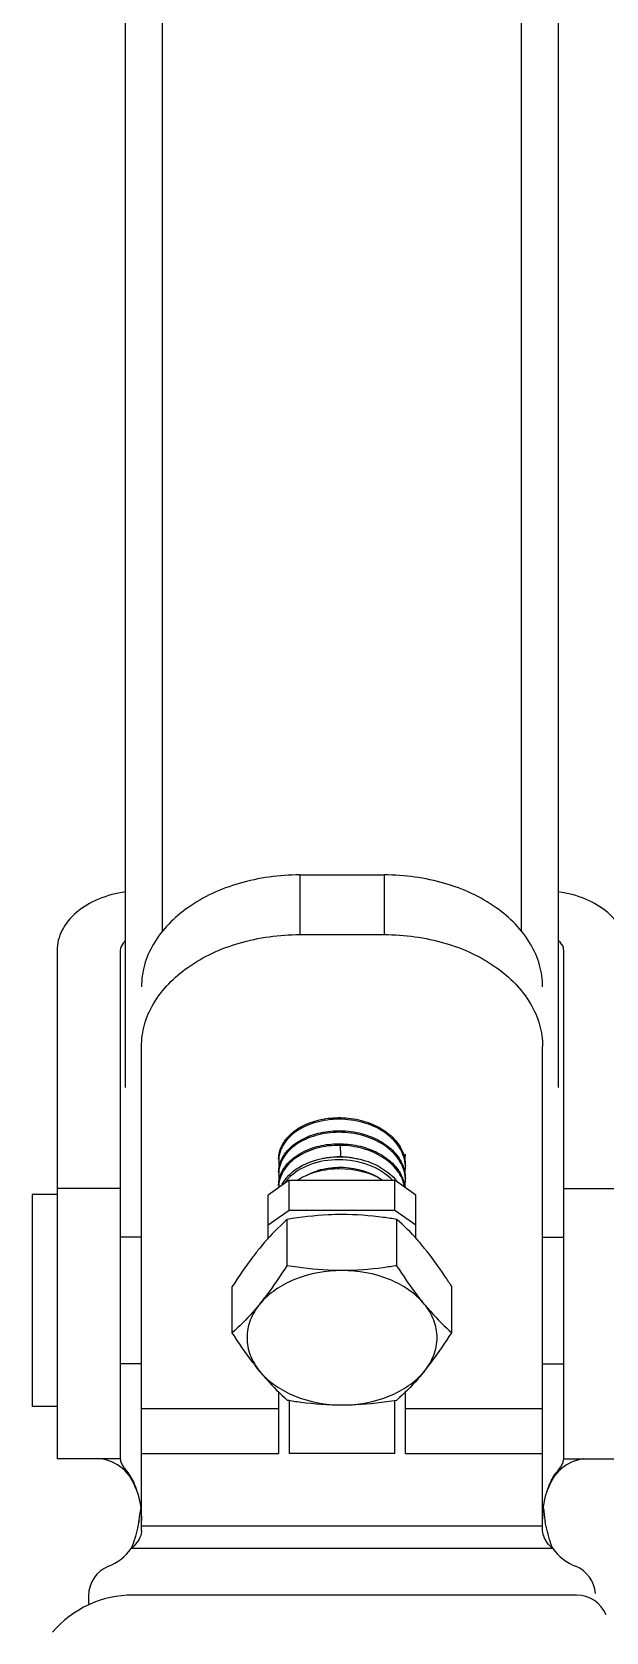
# Model space of a CAD drawing. Extents: x 4995099 to 5303443, y 4627657 to 4889583.
# Drawn here: x 5069066 to 5069621, y 4729047 to 4730596 of the extents above; entities that cross this region are included whole.
import ezdxf

# ---------------------------------------------------------------- set-up
doc = ezdxf.new("R2010")
doc.units = 0
doc.header["$LTSCALE"] = 1000
doc.header["$MEASUREMENT"] = 0
doc.layers.get('0').update_dxf_attribs({"color": 4, "linetype": 'CONTINUOUS'})

msp = doc.modelspace()

# ---------------------------------------------------------------- linework, layer by layer
for p, q in [((5069156.3, 4729574.3), (5069156.3, 4732787.3)), ((5069575.4, 4729574.3), (5069575.4, 4732787.3)), ((5069192.1, 4729725.4), (5069192.1, 4732431.7)), ((5069539.6, 4729725.4), (5069539.6, 4732431.7)), ((5069325, 4729780.3), (5069325, 4729722.5)), ((5069325, 4729780.3), (5069406.8, 4729780.3)), ((5069406.8, 4729780.3), (5069406.8, 4729722.5)), ((5069325, 4729722.5), (5069406.8, 4729722.5)), ((5069089.9, 4729707), (5069089.9, 4729215)), ((5069151.2, 4729707), (5069151.2, 4729215)), ((5069580.5, 4729215), (5069580.5, 4729707)), ((5069171.7, 4729145.3), (5069171.7, 4729614.1)), ((5069560.1, 4729145.3), (5069560.1, 4729614.1)), ((5069364.1, 4729518.4), (5069364.3, 4729507.6)), ((5069364.3, 4729507.6), (5069364.3, 4729507.3)), ((5069089.9, 4729470.9), (5069065.7, 4729470.9)), ((5069065.7, 4729470.9), (5069065.7, 4729265.7)), ((5069151.2, 4729476.7), (5069089.9, 4729476.7)), ((5069314.8, 4729484.8), (5069294.3, 4729470.3)), ((5069314.8, 4729455.8), (5069314.8, 4729484.8)), ((5069314.8, 4729484.8), (5069417, 4729484.8)), ((5069417, 4729455.8), (5069417, 4729484.8)), ((5069437.4, 4729470.3), (5069417, 4729484.8)), ((5069580.5, 4729476.7), (5069641.9, 4729476.7)), ((5069294.3, 4729428.3), (5069294.3, 4729470.3)), ((5069294.3, 4729441.4), (5069314.8, 4729455.8)), ((5069314.8, 4729455.8), (5069417, 4729455.8)), ((5069417, 4729455.8), (5069437.4, 4729441.4)), ((5069437.4, 4729428.3), (5069437.4, 4729470.3)), ((5069312.8, 4729401.9), (5069312.8, 4729446.7)), ((5069419, 4729401.9), (5069419, 4729446.7)), ((5069171.7, 4729429.6), (5069151.2, 4729429.6)), ((5069560.1, 4729429.6), (5069580.5, 4729429.6)), ((5069259.6, 4729336.9), (5069259.6, 4729381.7)), ((5069472.1, 4729336.9), (5069472.1, 4729381.7)), ((5069171.7, 4729307), (5069151.2, 4729307)), ((5069560.1, 4729307), (5069580.5, 4729307)), ((5069304.5, 4729279.5), (5069304.5, 4729220.1)), ((5069314.8, 4729271.5), (5069314.8, 4729220.1)), ((5069417, 4729220.1), (5069417, 4729271.5)), ((5069427.2, 4729220.1), (5069427.2, 4729279.5)), ((5069089.9, 4729265.7), (5069065.7, 4729265.7)), ((5069171.7, 4729263.5), (5069304.5, 4729263.5)), ((5069427.2, 4729263.5), (5069560.1, 4729263.5)), ((5069151.2, 4729215), (5069089.9, 4729215)), ((5069132.2, 4729214.9), (5069131.7, 4729215)), ((5069134.4, 4729214.6), (5069132.2, 4729214.9)), ((5069138.1, 4729213.7), (5069134.4, 4729214.6)), ((5069142.9, 4729211.9), (5069138.1, 4729213.7)), ((5069148.5, 4729209), (5069142.9, 4729211.9)), ((5069153.1, 4729205.8), (5069148.5, 4729209)), ((5069171.7, 4729220.1), (5069304.5, 4729220.1)), ((5069417, 4729220.1), (5069314.8, 4729220.1)), ((5069427.2, 4729220.1), (5069560.1, 4729220.1)), ((5069583.2, 4729209), (5069578.6, 4729205.8)), ((5069580.5, 4729215), (5069641.9, 4729215)), ((5069588.8, 4729211.9), (5069583.2, 4729209)), ((5069593.7, 4729213.7), (5069588.8, 4729211.9)), ((5069597.3, 4729214.6), (5069593.7, 4729213.7)), ((5069599.5, 4729214.9), (5069597.3, 4729214.6)), ((5069600.1, 4729215), (5069599.5, 4729214.9)), ((5069157.7, 4729202.3), (5069153.1, 4729205.8)), ((5069155.9, 4729203.4), (5069153.1, 4729205.8)), ((5069160.1, 4729198.5), (5069155.9, 4729203.4)), ((5069164.1, 4729191.7), (5069160.1, 4729198.5)), ((5069166.7, 4729185.4), (5069164.1, 4729191.7)), ((5069567.6, 4729191.7), (5069565, 4729185.4)), ((5069571.6, 4729198.4), (5069567.6, 4729191.7)), ((5069575.7, 4729203.3), (5069571.6, 4729198.4)), ((5069574, 4729202.3), (5069578.6, 4729205.8)), ((5069578.6, 4729205.8), (5069575.7, 4729203.3)), ((5069560.1, 4729149.6), (5069171.7, 4729149.6)), ((5069570, 4729128), (5069161.8, 4729128)), ((5069120.5, 4729082.4), (5069120.5, 4729073.6)), ((5069593, 4729082.9), (5069163.3, 4729082.9))]:
    msp.add_line(p, q)
for centre, radius, start, end in [((5069332.4, 4729503.4), 27.8, 176.7953, 179.9977), ((5069332.8, 4729503.5), 28.3, 180.0486, 191.3889), ((5069363, 4729434.9), 72.7, 88.9629, 89.1986), ((5069363, 4729420.8), 86.5, 89.1399, 89.3167), ((5069393.3, 4729509.8), 33.9, 350.4983, 359.9708), ((5069332.4, 4729490.8), 27.8, 176.7948, 179.9978), ((5069332.8, 4729490.8), 28.3, 180.048, 191.3296), ((5069393.3, 4729497.1), 33.9, 350.5775, 359.9713), ((5069393.7, 4729497.1), 33.5, 0.0015, 2.6681), ((5069393.7, 4729484.5), 33.5, 0.0015, 2.6679), ((5069332.4, 4729478.1), 27.8, 176.7942, 179.9978), ((5069332.3, 4729478.1), 27.8, 180.0002, 181.1523), ((5069382.6, 4729455.3), 46.1, 37.5195, 40.6239), ((5069393.3, 4729484.5), 33.9, 350.5385, 359.971), ((5069184.7, 4729227.4), 36.7, 213.7882, 214.1887), ((5069547.1, 4729227.4), 36.7, 325.8113, 326.2118), ((5069017.4, 4729182.1), 154.3, 350.028, 354.2434), ((5069714.3, 4729182.1), 154.3, 185.7509, 189.9721), ((5069015.7, 4729182.4), 156, 349.7299, 350.0443), ((5069716, 4729182.4), 156, 189.9557, 190.2701), ((5069120.5, 4729158.2), 51.1, 292.0243, 323.7485), ((5069611.2, 4729158.2), 51.1, 216.2515, 247.9757), ((5069151.2, 4729082.4), 30.7, 112.0243, 180), ((5069580.5, 4729082.4), 30.7, 3.6521, 67.9757), ((5069163.3, 4728980.7), 102.2, 90, 139.4173), ((5069593, 4729052.3), 30.7, 22.0243, 90)]:
    msp.add_arc(centre, radius, start, end)
for points, knots in [([(5069325, 4729780.3), (5069305.2, 4729780.3), (5069266.9, 4729775.1), (5069216.7, 4729752.5), (5069186.1, 4729721.9), (5069173.7, 4729693.6), (5069171.7, 4729679), (5069171.7, 4729671.9)], [0, 0, 0, 0, 0.287429, 0.554303, 0.789052, 0.896403, 1, 1, 1, 1]), ([(5069560.1, 4729671.9), (5069560.1, 4729679), (5069558, 4729693.6), (5069545.6, 4729721.9), (5069515, 4729752.5), (5069464.8, 4729775.1), (5069426.5, 4729780.3), (5069406.8, 4729780.3)], [0, 0, 0, 0, 0.103597, 0.210948, 0.445697, 0.712571, 1, 1, 1, 1]), ([(5069156.3, 4729763.8), (5069147.3, 4729762.6), (5069130.2, 4729758.2), (5069108.5, 4729745.5), (5069093.6, 4729728), (5069089.9, 4729713.7), (5069089.9, 4729707)], [0, 0, 0, 0, 0.287892, 0.552013, 0.786654, 1, 1, 1, 1]), ([(5069641.9, 4729707), (5069641.9, 4729713.7), (5069638.1, 4729728), (5069623.2, 4729745.5), (5069601.5, 4729758.2), (5069584.4, 4729762.6), (5069575.5, 4729763.8)], [0, 0, 0, 0, 0.213346, 0.447987, 0.712108, 1, 1, 1, 1]), ([(5069171.7, 4729614.1), (5069171.7, 4729621.2), (5069173.7, 4729635.7), (5069186.1, 4729664.1), (5069216.7, 4729694.7), (5069266.9, 4729717.3), (5069305.2, 4729722.5), (5069325, 4729722.5)], [0, 0, 0, 0, 0.103597, 0.210948, 0.445697, 0.712571, 1, 1, 1, 1]), ([(5069406.8, 4729722.5), (5069426.5, 4729722.5), (5069464.8, 4729717.3), (5069515, 4729694.7), (5069545.6, 4729664.1), (5069558, 4729635.7), (5069560.1, 4729621.2), (5069560.1, 4729614.1)], [0, 0, 0, 0, 0.287429, 0.554303, 0.789052, 0.896403, 1, 1, 1, 1]), ([(5069156.2, 4729716.5), (5069155.4, 4729715.8), (5069152.8, 4729713.3), (5069151.2, 4729709.6), (5069151.2, 4729707)], [0, 0, 0, 0, 0.274002, 1, 1, 1, 1]), ([(5069580.5, 4729707), (5069580.5, 4729707.9), (5069580.1, 4729711.5), (5069577.7, 4729714.7), (5069575.5, 4729716.5)], [0, 0, 0, 0, 0.236834, 1, 1, 1, 1]), ([(5069427.2, 4729498.7), (5069426.9, 4729504.6), (5069422.8, 4729517), (5069408.6, 4729531.3), (5069388.8, 4729540.9), (5069366.1, 4729544.7), (5069343.4, 4729542.5), (5069323.6, 4729534.6), (5069309.2, 4729521.9), (5069304.9, 4729510.4), (5069304.6, 4729505)], [0, 0, 0, 0, 0.109411, 0.23076, 0.366309, 0.510386, 0.653207, 0.784895, 0.899597, 1, 1, 1, 1]), ([(5069313.1, 4729526), (5069320.6, 4729534.5), (5069337.9, 4729543.1), (5069362.3, 4729546), (5069382, 4729544), (5069400.1, 4729537.6), (5069414.8, 4729527.4), (5069424.8, 4729514.1), (5069427.2, 4729503.7), (5069427.2, 4729498.7)], [0, 0, 0, 0, 0.241317, 0.379461, 0.520014, 0.655792, 0.781306, 0.894819, 1, 1, 1, 1]), ([(5069313.1, 4729513.3), (5069320.6, 4729521.9), (5069337.9, 4729530.4), (5069362.3, 4729533.3), (5069382, 4729531.3), (5069400.1, 4729524.9), (5069414.8, 4729514.8), (5069424.8, 4729501.4), (5069427.2, 4729491), (5069427.2, 4729486)], [0, 0, 0, 0, 0.241302, 0.379446, 0.520006, 0.655788, 0.781304, 0.89482, 1, 1, 1, 1]), ([(5069304.5, 4729505), (5069304.5, 4729508.7), (5069306.1, 4729516.5), (5069310.4, 4729523), (5069313.1, 4729526)], [0, 0, 0, 0, 0.48237, 1, 1, 1, 1]), ([(5069427.2, 4729486), (5069426.9, 4729491.9), (5069422.8, 4729504.3), (5069408.6, 4729518.7), (5069388.8, 4729528.2), (5069366.1, 4729532), (5069343.4, 4729529.8), (5069323.6, 4729521.9), (5069309.2, 4729509.2), (5069304.9, 4729497.7), (5069304.6, 4729492.3)], [0, 0, 0, 0, 0.109411, 0.23076, 0.366314, 0.510391, 0.653213, 0.784895, 0.899597, 1, 1, 1, 1]), ([(5069364.1, 4729518.4), (5069356.5, 4729518.5), (5069342, 4729516.8), (5069322.9, 4729508.8), (5069309, 4729496.2), (5069304.9, 4729485), (5069304.6, 4729479.7)], [0, 0, 0, 0, 0.291821, 0.560232, 0.794326, 1, 1, 1, 1]), ([(5069313.1, 4729500.7), (5069320.3, 4729508.9), (5069336.7, 4729517.3), (5069360, 4729520.6), (5069379, 4729519.2), (5069396.8, 4729513.8), (5069411.8, 4729504.7), (5069422.6, 4729492.6), (5069426.2, 4729482.7), (5069426.9, 4729477.9)], [0, 0, 0, 0, 0.238806, 0.375378, 0.515068, 0.651187, 0.778286, 0.893865, 1, 1, 1, 1]), ([(5069426.6, 4729478.1), (5069425.5, 4729483.7), (5069420.1, 4729495.1), (5069405.4, 4729508), (5069386, 4729516.3), (5069371.5, 4729518.3), (5069364.1, 4729518.4)], [0, 0, 0, 0, 0.215857, 0.456017, 0.721227, 1, 1, 1, 1]), ([(5069304.5, 4729492.4), (5069304.5, 4729496.1), (5069306.1, 4729503.8), (5069310.4, 4729510.4), (5069313.1, 4729513.3)], [0, 0, 0, 0, 0.482394, 1, 1, 1, 1]), ([(5069313, 4729488), (5069315.8, 4729491.1), (5069330.1, 4729503.1), (5069349.7, 4729507.5), (5069364.1, 4729507.3)], [0, 0, 0, 0, 0.224306, 1, 1, 1, 1]), ([(5069414.8, 4729484.8), (5069408.4, 4729491.2), (5069391.6, 4729501.2), (5069363.1, 4729506), (5069335.2, 4729501.7), (5069319.2, 4729492.2), (5069313.5, 4729486)], [0, 0, 0, 0, 0.245715, 0.512956, 0.773315, 1, 1, 1, 1]), ([(5069346.6, 4729505.6), (5069348, 4729506), (5069353.7, 4729507.2), (5069359.6, 4729507.6), (5069364, 4729507.6)], [0, 0, 0, 0, 0.245441, 1, 1, 1, 1]), ([(5069364.3, 4729507.3), (5069374.6, 4729507.2), (5069394.4, 4729503.5), (5069411.5, 4729492.3), (5069417.6, 4729485.3)], [0, 0, 0, 0, 0.525716, 1, 1, 1, 1]), ([(5069304.5, 4729479.7), (5069304.5, 4729483.4), (5069306.1, 4729491.2), (5069310.4, 4729497.7), (5069313.1, 4729500.7)], [0, 0, 0, 0, 0.482388, 1, 1, 1, 1]), ([(5069307.5, 4729479.8), (5069307.8, 4729480.5), (5069309.4, 4729483.4), (5069311.4, 4729486.1), (5069313, 4729488)], [0, 0, 0, 0, 0.243018, 1, 1, 1, 1]), ([(5069323, 4729484.9), (5069328.7, 4729488.6), (5069342, 4729494.2), (5069370.4, 4729497.8), (5069393, 4729492.4), (5069405.2, 4729484.8)], [0, 0, 0, 0, 0.237857, 0.495496, 1, 1, 1, 1]), ([(5069330.5, 4729488.8), (5069335.8, 4729491.9), (5069348, 4729496.4), (5069373.6, 4729498.5), (5069393.6, 4729492.8), (5069404.2, 4729485.5)], [0, 0, 0, 0, 0.239537, 0.497847, 1, 1, 1, 1]), ([(5069312.8, 4729446.7), (5069310.5, 4729444.7), (5069301.1, 4729436), (5069292.4, 4729426.5), (5069286.2, 4729418.9)], [0, 0, 0, 0, 0.2325, 1, 1, 1, 1]), ([(5069365.9, 4729451.4), (5069361.4, 4729451.4), (5069343.6, 4729451), (5069325.9, 4729448.9), (5069312.8, 4729446.7)], [0, 0, 0, 0, 0.251248, 1, 1, 1, 1]), ([(5069419, 4729446.7), (5069414.6, 4729447.4), (5069397, 4729450.1), (5069379.2, 4729451.4), (5069365.9, 4729451.4)], [0, 0, 0, 0, 0.248681, 1, 1, 1, 1]), ([(5069445.5, 4729418.9), (5069443.4, 4729421.6), (5069435.1, 4729431.4), (5069426, 4729440.5), (5069419, 4729446.7)], [0, 0, 0, 0, 0.268858, 1, 1, 1, 1]), ([(5069286.2, 4729418.9), (5069283.9, 4729416.1), (5069274.5, 4729404.1), (5069265.9, 4729391.5), (5069259.6, 4729381.7)], [0, 0, 0, 0, 0.237123, 1, 1, 1, 1]), ([(5069472.1, 4729381.7), (5069469.9, 4729385), (5069461.6, 4729397.8), (5069452.7, 4729410.2), (5069445.5, 4729418.9)], [0, 0, 0, 0, 0.261287, 1, 1, 1, 1]), ([(5069286.2, 4729364.7), (5069288.5, 4729367.5), (5069297.9, 4729379.5), (5069306.5, 4729392.1), (5069312.8, 4729401.9)], [0, 0, 0, 0, 0.237123, 1, 1, 1, 1]), ([(5069365.9, 4729397.2), (5069350.3, 4729397.2), (5069320.7, 4729392.1), (5069294.9, 4729375.3), (5069286.2, 4729364.7)], [0, 0, 0, 0, 0.531659, 1, 1, 1, 1]), ([(5069365.9, 4729397.2), (5069361.4, 4729397.2), (5069343.6, 4729397.6), (5069325.9, 4729399.7), (5069312.8, 4729401.9)], [0, 0, 0, 0, 0.251248, 1, 1, 1, 1]), ([(5069419, 4729401.9), (5069414.6, 4729401.2), (5069397, 4729398.5), (5069379.2, 4729397.2), (5069365.9, 4729397.2)], [0, 0, 0, 0, 0.248681, 1, 1, 1, 1]), ([(5069445.5, 4729364.7), (5069436.8, 4729375.3), (5069411.1, 4729392.1), (5069381.5, 4729397.2), (5069365.9, 4729397.2)], [0, 0, 0, 0, 0.468341, 1, 1, 1, 1]), ([(5069445.5, 4729364.7), (5069443.3, 4729367.5), (5069433.8, 4729379.5), (5069425.3, 4729392.1), (5069419, 4729401.9)], [0, 0, 0, 0, 0.237123, 1, 1, 1, 1]), ([(5069286.2, 4729364.7), (5069284, 4729362), (5069275.7, 4729352.2), (5069266.6, 4729343.1), (5069259.6, 4729336.9)], [0, 0, 0, 0, 0.268858, 1, 1, 1, 1]), ([(5069286.2, 4729364.7), (5069282.4, 4729360), (5069276.1, 4729349.7), (5069272.8, 4729332.2), (5069276.1, 4729314.6), (5069282.4, 4729304.3), (5069286.2, 4729299.6)], [0, 0, 0, 0, 0.257487, 0.5, 0.742513, 1, 1, 1, 1]), ([(5069445.5, 4729364.7), (5069447.7, 4729362), (5069456, 4729352.2), (5069465.1, 4729343.1), (5069472.1, 4729336.9)], [0, 0, 0, 0, 0.268858, 1, 1, 1, 1]), ([(5069445.5, 4729299.6), (5069449.4, 4729304.3), (5069455.6, 4729314.6), (5069459, 4729332.2), (5069455.6, 4729349.7), (5069449.4, 4729360), (5069445.5, 4729364.7)], [0, 0, 0, 0, 0.257487, 0.5, 0.742513, 1, 1, 1, 1]), ([(5069286.2, 4729299.6), (5069283.9, 4729302.4), (5069274.5, 4729314.4), (5069265.9, 4729327.1), (5069259.6, 4729336.9)], [0, 0, 0, 0, 0.237123, 1, 1, 1, 1]), ([(5069445.5, 4729299.6), (5069447.8, 4729302.4), (5069457.2, 4729314.4), (5069465.8, 4729327.1), (5069472.1, 4729336.9)], [0, 0, 0, 0, 0.237123, 1, 1, 1, 1]), ([(5069286.2, 4729299.6), (5069288.4, 4729297), (5069296.7, 4729287.2), (5069305.8, 4729278.1), (5069312.8, 4729271.8)], [0, 0, 0, 0, 0.268858, 1, 1, 1, 1]), ([(5069286.2, 4729299.6), (5069294.9, 4729289), (5069320.7, 4729272.2), (5069350.3, 4729267.1), (5069365.9, 4729267.1)], [0, 0, 0, 0, 0.468341, 1, 1, 1, 1]), ([(5069365.9, 4729267.1), (5069381.5, 4729267.1), (5069411.1, 4729272.2), (5069436.8, 4729289), (5069445.5, 4729299.6)], [0, 0, 0, 0, 0.531659, 1, 1, 1, 1]), ([(5069445.5, 4729299.6), (5069443.4, 4729297), (5069435.1, 4729287.2), (5069426, 4729278.1), (5069419, 4729271.8)], [0, 0, 0, 0, 0.268858, 1, 1, 1, 1]), ([(5069312.8, 4729271.8), (5069317.1, 4729271.1), (5069334.7, 4729268.4), (5069352.5, 4729267.1), (5069365.9, 4729267.1)], [0, 0, 0, 0, 0.248681, 1, 1, 1, 1]), ([(5069365.9, 4729267.1), (5069370.3, 4729267.1), (5069388.1, 4729267.5), (5069405.8, 4729269.6), (5069419, 4729271.8)], [0, 0, 0, 0, 0.251248, 1, 1, 1, 1]), ([(5069151.2, 4729215), (5069151.2, 4729214.3), (5069151.5, 4729211.5), (5069153, 4729208.9), (5069154.2, 4729207)], [0, 0, 0, 0, 0.222245, 1, 1, 1, 1]), ([(5069577.5, 4729207), (5069578, 4729207.7), (5069579.5, 4729210.1), (5069580.5, 4729212.9), (5069580.5, 4729215)], [0, 0, 0, 0, 0.289589, 1, 1, 1, 1]), ([(5069154.3, 4729206.8), (5069154.6, 4729206.4), (5069155.7, 4729204.9), (5069156.8, 4729203.5), (5069157.7, 4729202.3)], [0, 0, 0, 0, 0.231104, 1, 1, 1, 1]), ([(5069157.7, 4729202.3), (5069158.6, 4729201.3), (5069162.3, 4729196.1), (5069165.1, 4729190.2), (5069166.7, 4729185.4)], [0, 0, 0, 0, 0.210146, 1, 1, 1, 1]), ([(5069565, 4729185.4), (5069565.6, 4729187.1), (5069567.9, 4729193.1), (5069571.1, 4729198.8), (5069574, 4729202.3)], [0, 0, 0, 0, 0.285604, 1, 1, 1, 1]), ([(5069574, 4729202.3), (5069574.3, 4729202.7), (5069575.5, 4729204.2), (5069576.6, 4729205.7), (5069577.4, 4729206.8)], [0, 0, 0, 0, 0.26918, 1, 1, 1, 1]), ([(5069166.7, 4729185.4), (5069167.6, 4729183.1), (5069170.5, 4729173.2), (5069171.7, 4729162.9), (5069171.7, 4729155.1)], [0, 0, 0, 0, 0.239548, 1, 1, 1, 1]), ([(5069560.1, 4729155.1), (5069560.1, 4729157.7), (5069560.5, 4729168), (5069562.5, 4729178.2), (5069565, 4729185.4)], [0, 0, 0, 0, 0.257456, 1, 1, 1, 1]), ([(5069169.3, 4729154.6), (5069168.8, 4729152.3), (5069167, 4729143.2), (5069164.3, 4729134.3), (5069161.8, 4729128)], [0, 0, 0, 0, 0.255037, 1, 1, 1, 1]), ([(5069171.7, 4729145.3), (5069171.7, 4729143.8), (5069170.4, 4729137), (5069165.8, 4729131.3), (5069161.8, 4729128)], [0, 0, 0, 0, 0.231026, 1, 1, 1, 1]), ([(5069570, 4729128), (5069568.6, 4729129.1), (5069563.8, 4729133.7), (5069560.1, 4729140.4), (5069560.1, 4729145.3)], [0, 0, 0, 0, 0.266, 1, 1, 1, 1]), ([(5069570, 4729128), (5069569.1, 4729130), (5069566, 4729138.7), (5069563.7, 4729147.7), (5069562.5, 4729154.6)], [0, 0, 0, 0, 0.242689, 1, 1, 1, 1])]:
    msp.add_open_spline(points, degree=3, knots=knots)
for points in [[(5069364.3, 4729507.6), (5069370.2, 4729507.5), (5069376.1, 4729506.6), (5069381.8, 4729505.1)], [(5069313.5, 4729486), (5069312.2, 4729484.6), (5069311, 4729483.2), (5069310, 4729481.6)]]:
    msp.add_open_spline(points, degree=3)

doc.saveas('drawing.dxf')
